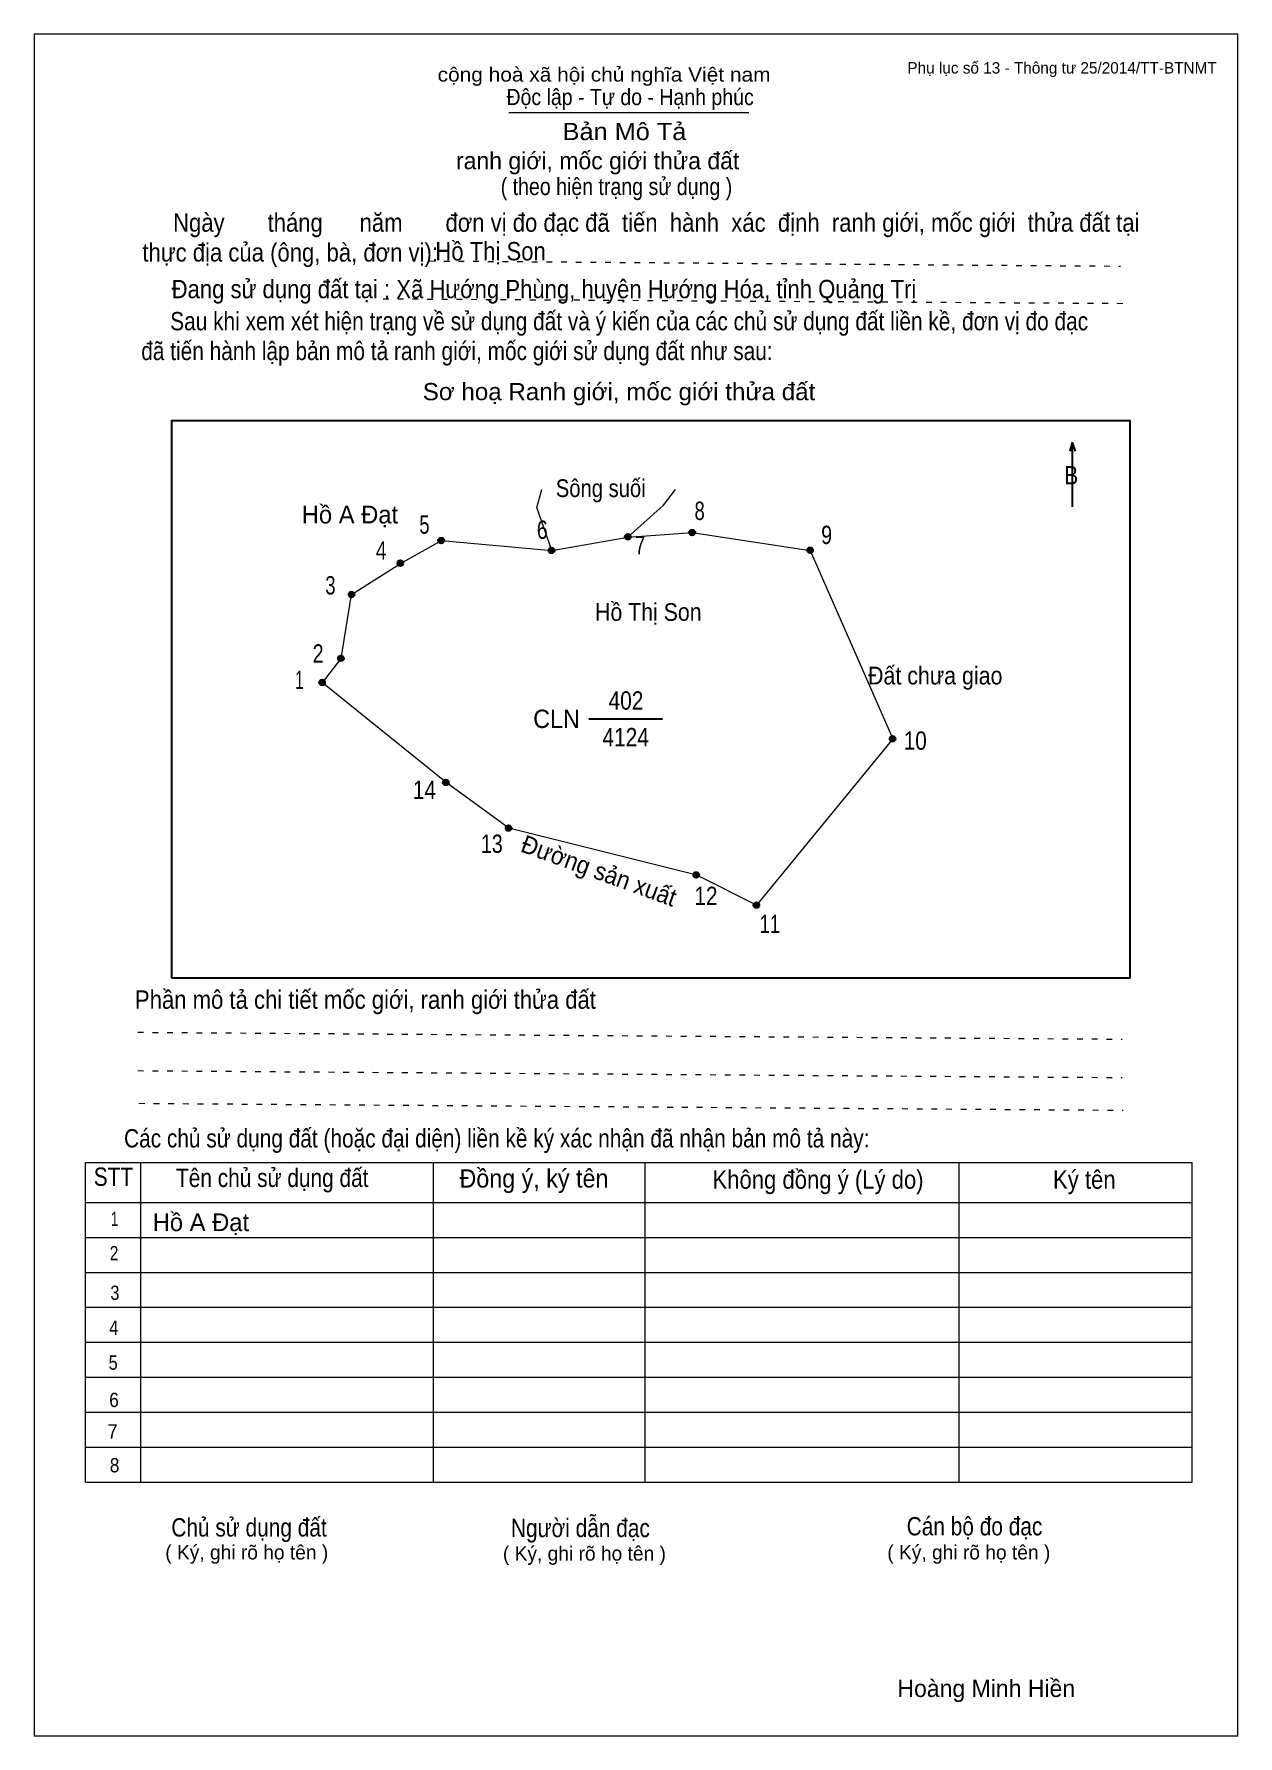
# Model space of a CAD drawing. Header units: centimetres. Extents: x 0 to 21, y 0 to 29.7.
import ezdxf
from ezdxf.enums import TextEntityAlignment as Align

# ---------------------------------------------------------------- set-up
doc = ezdxf.new("R2010")
doc.units = ezdxf.units.CM
doc.header["$LTSCALE"] = 0.13
doc.linetypes.add('DOTTED', pattern=[1.5, 0.3, -1.2])
for name, color, linetype, lineweight in [('1', 7, 'Continuous', 13), ('32', 7, 'Continuous', 25), ('33', 7, 'Continuous', 25), ('61', 7, 'Continuous', 13), ('62', 7, 'Continuous', 13)]:
    doc.layers.add(name, color=color, linetype=linetype, lineweight=lineweight)
for name, color, linetype in [('34', 7, 'Continuous'), ('45', 7, 'Continuous'), ('63', 7, 'Continuous')]:
    doc.layers.add(name, color=color, linetype=linetype)

msp = doc.modelspace()

# ---------------------------------------------------------------- hatches: boundary and pattern name
at = {"layer": '32'}
for points in [[(7.1512, 20.8607, 1), (7.0512, 20.8607, 1)], [(10.4058, 20.9265, 1), (10.3058, 20.9265, 1)], [(11.5298, 21.0005, 1), (11.4298, 21.0005, 1)], [(6.4396, 20.4658, 1), (6.3396, 20.4658, 1)], [(9.0782, 20.6879, 1), (8.9782, 20.6879, 1)], [(13.5864, 20.692, 1), (13.4864, 20.692, 1)], [(5.5892, 19.9187, 1), (5.4892, 19.9187, 1)], [(5.402, 18.8051, 1), (5.302, 18.8051, 1)], [(5.075, 18.3855, 1), (4.975, 18.3855, 1)], [(15.026, 17.4014, 1), (14.926, 17.4014, 1)], [(7.2334, 16.6394, 1), (7.1334, 16.6394, 1)], [(8.3276, 15.8435, 1), (8.2276, 15.8435, 1)], [(11.6007, 15.025, 1), (11.5007, 15.025, 1)], [(12.6496, 14.5005, 1), (12.5496, 14.5005, 1)]]:
    msp.add_hatch(color=256, dxfattribs=at).paths.add_polyline_path(points)

# ---------------------------------------------------------------- linework, layer by layer
at = {"layer": '1'}
msp.add_lwpolyline([(21, 0), (21, 29.7), (0, 29.7), (0, 0)], close=True, dxfattribs=at)
at = {"layer": '32'}
for centre in [(7.1012, 20.8607), (10.3558, 20.9265), (11.4798, 21.0005), (6.3896, 20.4658), (9.0282, 20.6879), (13.5364, 20.692), (5.5392, 19.9187), (5.352, 18.8051), (5.025, 18.3855), (14.976, 17.4014), (7.1834, 16.6394), (8.2776, 15.8435), (11.5507, 15.025), (12.5996, 14.5005)]:
    msp.add_circle(centre, 0.05, dxfattribs=at)
at = {"layer": '33'}
msp.add_line((9.68, 17.75), (10.96, 17.75), dxfattribs=at)
at = {"layer": '61'}
msp.add_line((9.03, 20.69), (10.36, 20.92), dxfattribs=at)
for points in [[(9.03, 20.69), (8.77, 21.44), (8.86, 21.75)], [(10.36, 20.92), (10.98, 21.48), (11.19, 21.75)], [(13.54, 20.69), (14.98, 17.4), (12.6, 14.5), (11.56, 15.02), (8.28, 15.84), (7.19, 16.64), (5.03, 18.38), (5.36, 18.8), (5.54, 19.92), (6.39, 20.46), (7.11, 20.86), (9.03, 20.69)], [(10.36, 20.92), (11.48, 21), (13.54, 20.69)]]:
    msp.add_lwpolyline(points, dxfattribs=at)
at = {"layer": '62'}
for p, q in [((8.28, 28.33), (12.47, 28.33)), ((0.9, 10.01), (20.2, 10.01)), ((0.9, 4.43), (0.9, 10.01)), ((1.86, 4.43), (1.86, 10.01)), ((6.97, 4.43), (6.97, 9.99)), ((10.66, 4.43), (10.66, 9.99)), ((16.14, 4.43), (16.14, 10.01)), ((20.2, 4.43), (20.2, 10.01)), ((0.9, 9.31), (20.2, 9.31)), ((0.9, 8.7), (20.2, 8.7)), ((0.9, 8.09), (20.2, 8.09)), ((0.9, 7.48), (20.2, 7.48)), ((0.9, 6.87), (20.2, 6.87)), ((0.9, 6.26), (20.2, 6.26)), ((0.9, 5.65), (20.2, 5.65)), ((0.9, 5.04), (20.2, 5.04)), ((0.9, 4.43), (20.2, 4.43))]:
    msp.add_line(p, q, dxfattribs=at)
at = {"layer": '62', "linetype": 'DOTTED'}
for p, q in [((6.89, 25.74), (18.95, 25.65)), ((6.09, 25.08), (19.04, 25)), ((1.81, 12.28), (18.98, 12.16)), ((1.81, 11.61), (18.98, 11.49)), ((1.83, 11.04), (19, 10.92))]:
    msp.add_line(p, q, dxfattribs=at)
at = {"layer": '62', "lineweight": 25}
for p, q in [((18.11, 22.58), (18.11, 21.45)), ((18.11, 22.57), (18.07, 22.42)), ((18.11, 22.57), (18.16, 22.42))]:
    msp.add_line(p, q, dxfattribs=at)
msp.add_lwpolyline([(2.4, 13.23), (19.12, 13.23), (19.12, 22.95), (2.4, 22.95)], close=True, dxfattribs=at)

# ---------------------------------------------------------------- texts
at = {"layer": '32'}
for s, width, p in [('8', 0.75, (11.61, 21.22)), ('5', 0.75, (6.81, 20.98)), ('6', 0.8, (8.865, 20.89)), ('9', 0.8, (13.825, 20.8)), ('4', 0.8, (6.055, 20.53)), ('7', 0.75, (10.57, 20.62)), ('3', 0.75, (5.17, 19.92)), ('2', 0.8, (4.955, 18.73)), ('1', 0.65, (4.63, 18.27)), ('10', 0.85, (15.37, 17.21)), ('14', 0.85, (6.81, 16.35)), ('13', 0.8, (7.985, 15.41)), ('12', 0.85, (11.72, 14.5)), ('11', 0.75, (12.835, 14.01))]:
    msp.add_text(s, height=0.32, dxfattribs=dict(at, width=width)).set_placement(p, align=Align.CENTER)
at = {"layer": '33', "width": 0.85}
for s, p in [('402', (10.325, 17.91)), ('4124', (10.32, 17.27))]:
    msp.add_text(s, height=0.32, dxfattribs=at).set_placement(p, align=Align.CENTER)
at = {"layer": '33', "width": 0.95}
msp.add_text('CLN', height=0.32, dxfattribs=at).set_placement((9.52, 17.59), align=Align.RIGHT)
at = {"layer": '34', "width": 0.9}
msp.add_text('Hồ Thị Son', height=0.32, dxfattribs=at).set_placement((7, 25.75))
at = {"layer": '45'}
for s, height, width, p in [('Sông suối', 0.31, 0.85, (9.885, 21.62)), ('Hồ Thị Son', 0.3085, 0.9, (10.715, 19.46)), ('Đất chưa giao', 0.31, 0.9, (15.72, 18.35))]:
    msp.add_text(s, height=height, dxfattribs=dict(at, width=width)).set_placement(p, align=Align.CENTER)
for p in [(5.51, 21.16), (2.91, 8.81)]:
    msp.add_text('Hồ A Đạt', height=0.31, dxfattribs=at).set_placement(p, align=Align.CENTER)
at = {"layer": '45', "width": 0.95}
msp.add_text('Đường sản xuất', height=0.3097, rotation=340, dxfattribs=at).set_placement((9.802, 14.9543), align=Align.CENTER)
at = {"layer": '62'}
for s, height, width, p in [('cộng hoà xã hội chủ nghĩa Việt nam', 0.2474, 1.1, (7.04, 28.87)), ('Độc lập - Tự do - Hạnh phúc', 0.2828, 0.9, (8.24, 28.46)), ('Bản Mô Tả', 0.3, 1.1, (9.22, 27.85)), ('( theo hiện trạng sử dụng )', 0.3, 0.85, (8.14, 26.89)), ('     Ngày       tháng      năm       đơn vị đo đạc đã  tiến  hành  xác  định  ranh giới, mốc giới  thửa đất tại ', 0.32, 0.9, (1.89, 26.25)), ('thực địa của (ông, bà, đơn vị): ', 0.32, 0.9, (1.89, 25.73)), ('Đang sử dụng đất tại : Xã Hướng Phùng, huyện Hướng Hóa, tỉnh Quảng Trị', 0.32, 0.9, (2.4, 25.09)), ('     Sau khi xem xét hiện trạng về sử dụng đất và ý kiến của các chủ sử dụng đất liền kề, đơn vị đo đạc ', 0.32, 0.85, (1.87, 24.53)), ('đã tiến hành lập bản mô tả ranh giới, mốc giới sử dụng đất như sau:', 0.32, 0.85, (1.87, 24.01)), ('Sơ hoạ Ranh giới, mốc giới thửa đất', 0.3, 1.05, (6.78, 23.31)), ('B', 0.32, 0.85, (17.97, 21.84)), ('Phần mô tả chi tiết mốc giới, ranh giới thửa đất ', 0.32, 0.9, (1.76, 12.69)), ('Các chủ sử dụng đất (hoặc đại diện) liền kề ký xác nhận đã nhận bản mô tả này:', 0.32, 0.85, (1.57, 10.27))]:
    msp.add_text(s, height=height, dxfattribs=dict(at, width=width)).set_placement(p)
msp.add_text('ranh giới, mốc giới thửa đất', height=0.3, dxfattribs=at).set_placement((7.36, 27.34))
for s, height, width, p in [('STT', 0.32, 0.85, (1.385, 9.6)), ('Tên chủ sử dụng đất', 0.32, 0.85, (4.155, 9.58)), ('Đồng ý, ký tên', 0.32, 0.95, (8.72, 9.57)), ('Không đồng ý (Lý do)', 0.32, 0.9, (13.675, 9.55)), ('Ký tên', 0.32, 0.9, (18.32, 9.55)), ('1', 0.25, 0.7, (1.405, 8.9)), ('2', 0.25, 0.8, (1.395, 8.3)), ('3', 0.25, 0.85, (1.41, 7.61)), ('4', 0.25, 0.85, (1.39, 7)), ('5', 0.25, 0.85, (1.38, 6.39)), ('6', 0.25, 0.9, (1.395, 5.74)), ('7', 0.25, 0.95, (1.37, 5.19)), ('8', 0.25, 0.9, (1.405, 4.6)), ('Người dẫn đạc', 0.32, 0.85, (9.53, 3.47)), ('Chủ sử dụng đất', 0.32, 0.85, (3.75, 3.48)), ('Cán bộ đo đạc', 0.32, 0.85, (16.405, 3.5))]:
    msp.add_text(s, height=height, dxfattribs=dict(at, width=width)).set_placement(p, align=Align.CENTER)
for p in [(3.71, 3.08), (9.6, 3.06), (16.305, 3.08)]:
    msp.add_text('( Ký, ghi rõ họ tên )', height=0.25, dxfattribs=at).set_placement(p, align=Align.CENTER)
at = {"layer": '63'}
msp.add_text('Phụ lục số 13 - Thông tư 25/2014/TT-BTNMT', height=0.2, dxfattribs=at).set_placement((20.63, 29.01), align=Align.RIGHT)
msp.add_text('Hoàng Minh Hiền', height=0.3, dxfattribs=at).set_placement((16.61, 0.68), align=Align.CENTER)

doc.saveas('drawing.dxf')
